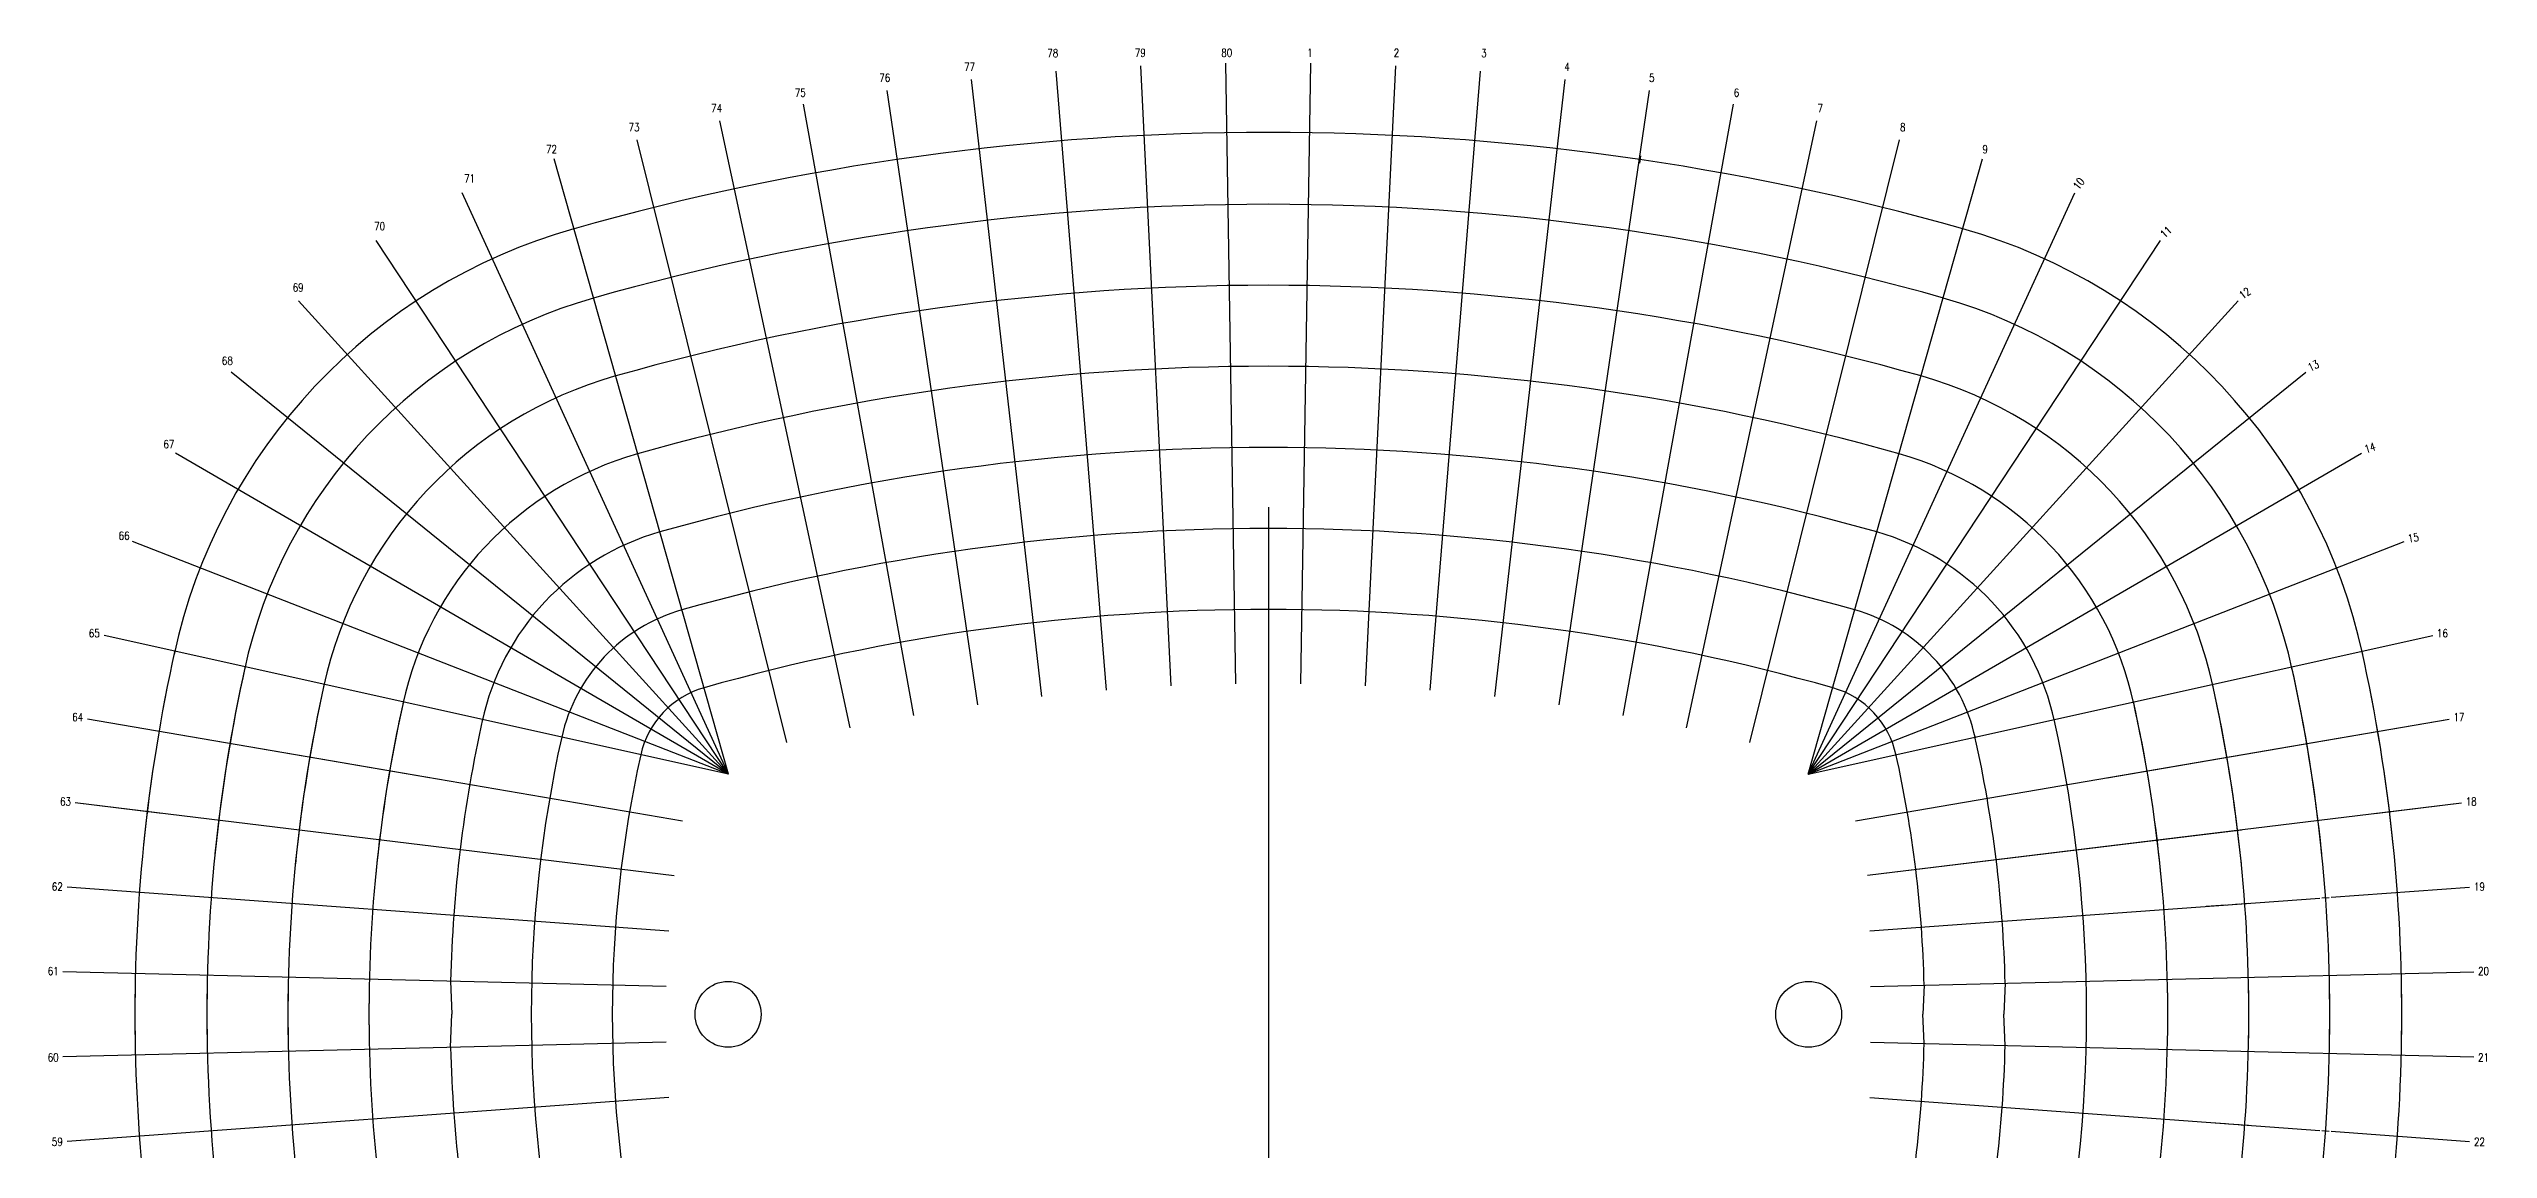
# Model space of a CAD drawing. Extents: x 3216 to 12973, y -199 to 10458.
# Drawn here: x 3216 to 12973, y 6055 to 10458 of the extents above; entities that cross this region are included whole.
import ezdxf
from ezdxf.enums import TextEntityAlignment as Align

# ---------------------------------------------------------------- set-up
doc = ezdxf.new("R2010")
doc.units = 0
doc.linetypes.add('CENTER', pattern=[0])
doc.layers.get('0').update_dxf_attribs({"linetype": 'CONTINUOUS'})
for name, color, linetype in [('COLBUB', 7, 'CONTINUOUS'), ('GRID', 6, 'CENTER'), ('WORK_PT', 7, 'CONTINUOUS')]:
    doc.layers.add(name, color=color, linetype=linetype)
doc.styles.get("Standard").update_dxf_attribs({"font": 'SIMPLEX'})

# ---------------------------------------------------------------- blocks, each defined once
blk = doc.blocks.new('KEY3')

msp = doc.modelspace()

# ---------------------------------------------------------------- linework, layer by layer
at = {"layer": 'GRID', "color": 0}
for p, q in [((7446.3, 7891.8), (7244.9, 10367.9)), ((7705.1, 7908.6), (7584.1, 10390)), ((7964.2, 7917.1), (7923.9, 10401)), ((8223.5, 7917.1), (8263.8, 10401)), ((8482.6, 7908.6), (8603.6, 10390)), ((8741.3, 7891.8), (8942.8, 10367.9)), ((6931.2, 7833), (6569.5, 10290.8)), ((7188.3, 7866.6), (6906.5, 10334.9)), ((8999.4, 7866.6), (9281.1, 10334.9)), ((9256.5, 7833), (9618.2, 10290.8)), ((6420.9, 7740.9), (5900.5, 10170.1)), ((6675.3, 7791.1), (6234, 10235.9)), ((9512.3, 7791.1), (9953.7, 10235.9)), ((9766.7, 7740.9), (10287.2, 10170.1)), ((6168.3, 7682.5), (5569.3, 10093.5)), ((10019.3, 7682.5), (10618.4, 10093.5)), ((5934.9, 7555.3), (5237.6, 10017.4)), ((9581.9, 10029.6), (9577.6, 10000)), ((10252.7, 7555.3), (10950.1, 10017.4)), ((5934.9, 7555.3), (4868.8, 9881.6)), ((10252.7, 7555.3), (11318.9, 9881.6)), ((5934.9, 7555.3), (4525.1, 9690.9)), ((10252.7, 7555.3), (11662.5, 9690.9)), ((5934.9, 7555.3), (4214.7, 9449.8)), ((10252.7, 7555.3), (11972.9, 9449.8)), ((5934.9, 7555.3), (3944.9, 9164.1)), ((10252.7, 7555.3), (12242.7, 9164.1)), ((5934.9, 7555.3), (3722.1, 8840.4)), ((10252.7, 7555.3), (12465.6, 8840.4)), ((5934.9, 7555.3), (3551.4, 8486.4)), ((10252.7, 7555.3), (12636.3, 8486.4)), ((5934.9, 7555.3), (3436.9, 8110.4)), ((10252.7, 7555.3), (12750.7, 8110.4)), ((5750, 7368.2), (3371.2, 7776.3)), ((4739, 7541.7), (3371.2, 7776.3)), ((10442.2, 7369), (12816.5, 7776.3)), ((11448.7, 7541.7), (12816.5, 7776.3)), ((5717.8, 7148.9), (3322, 7441.1)), ((3668.3, 7398.9), (3322, 7441.1)), ((10490.5, 7151.4), (12865.6, 7441.1)), ((12519.4, 7398.9), (12865.6, 7441.1)), ((10490.5, 7151.4), (11985.4, 7333.7)), ((5696.3, 6928.2), (3289.2, 7103.9)), ((10499.3, 6928.8), (12299.3, 7060.2)), ((11844.5, 7027), (11922.4, 7032.7)), ((11934.3, 7033.5), (11976.1, 7036.6)), ((11984.1, 7037.2), (12014, 7039.4)), ((12307.3, 7060.8), (12337.2, 7062.9)), ((12345.2, 7063.5), (12898.5, 7103.9)), ((5685.5, 6706.8), (3272.7, 6765.5)), ((10502.2, 6706.8), (12915, 6765.5)), ((4823, 6727.1), (4828.3, 6595.2)), ((10716.9, 6711.4), (10711.5, 6595.2)), ((11040.8, 6719.9), (11035.3, 6595.2)), ((4823, 6463.3), (4828.3, 6595.2)), ((10716.9, 6479.1), (10711.5, 6595.2)), ((11040.8, 6470.6), (11035.3, 6595.2)), ((5685.5, 6483.7), (3272.7, 6424.9)), ((10502.2, 6483.7), (12915, 6424.9)), ((5696.2, 6262.2), (3289.2, 6086.5)), ((10499.3, 6261.7), (12299.3, 6130.3)), ((11844.5, 6163.5), (11922.4, 6157.8)), ((11934.3, 6156.9), (11976.1, 6153.9)), ((11984.1, 6153.3), (12014, 6151.1)), ((12307.3, 6129.7), (12337.2, 6127.5)), ((12345.2, 6126.9), (12898.5, 6086.5))]:
    msp.add_line(p, q, dxfattribs=at)
for centre, radius, start, end in [((8093.8, -66.9), 10190.6, 74.18567, 105.81429), ((8093.8, -70.3), 9906, 90, 105.81433), ((8093.9, -70.3), 9906, 74.18567, 90), ((5933.8, 7555.6), 2268, 105.81433, 167.82478), ((10253.8, 7555.6), 2268, 12.17522, 74.18567), ((8093.8, -66.9), 9578.6, 74.18567, 105.81429), ((5933.8, 7555.6), 1980, 105.81433, 167.82478), ((10253.8, 7555.6), 1980, 12.17522, 74.18567), ((8093.8, -70.3), 9258, 90, 105.81433), ((8093.8, -70.3), 9258, 90, 105.81433), ((8093.8, -70.3), 9258, 90, 105.81433), ((8093.8, -70.3), 9258, 90, 105.81433), ((8093.9, -70.3), 9258, 74.18567, 90), ((8093.9, -70.3), 9258, 74.18567, 90), ((8093.9, -70.3), 9258, 74.18567, 90), ((8093.9, -70.3), 9258, 74.18567, 90), ((5933.8, 7555.6), 1656, 105.81433, 167.82478), ((10253.8, 7555.6), 1656, 12.17522, 74.18567), ((5933.8, 7555.6), 1332, 105.81433, 167.82478), ((8093.8, -66.9), 8929.7, 74.18567, 105.81433), ((10253.8, 7555.6), 1332, 12.17522, 74.18567), ((5934.7, 7554.9), 1008, 105.81433, 167.82478), ((8094.7, -71), 8610, 90, 105.81433), ((8093, -71), 8610, 74.18567, 90), ((10252.9, 7554.9), 1008, 12.17522, 74.18567), ((5934.9, 7555.3), 683.8, 105.81433, 167.47119), ((8094.7, -71), 8286, 90, 105.81433), ((8093, -71), 8286, 74.18567, 90), ((10252.9, 7554.9), 684, 12.17522, 74.18567), ((10253.8, 6595.6), 6693.4, 167.44459, 180.90938), ((10253.8, 6595.6), 6693.4, 167.44459, 174.19084), ((5933.8, 6595.6), 6693.4, 359.09062, 12.55541), ((5933.8, 6595.6), 6693.4, 5.80916, 12.55541), ((10253.8, 6595.6), 6405.4, 167.44459, 180.95027), ((10253.8, 6595.6), 6405.4, 167.44459, 174.25267), ((10253.8, 6595.6), 6081.4, 167.44459, 181.00091), ((10253.8, 6595.6), 6081.4, 167.44459, 174.32922), ((5933.8, 6595.6), 6081.4, 358.99909, 12.55541), ((5933.8, 6595.6), 6081.4, 5.67078, 12.55541), ((5933.8, 6595.6), 6405.4, 359.04973, 12.55541), ((5933.8, 6595.6), 6405.4, 5.74733, 12.55541), ((10253.8, 6595.6), 5757.4, 167.44459, 181.05724), ((10253.8, 6595.6), 5757.4, 167.44459, 174.4144), ((5934.9, 7555.3), 359.9, 105.81433, 167.47119), ((10252.9, 7554.9), 360, 12.17522, 74.18567), ((5933.8, 6595.6), 5757.4, 358.94276, 12.55541), ((5933.8, 6595.6), 5757.4, 5.5856, 12.55541), ((10254.7, 6594.9), 5433.4, 167.44459, 178.59862), ((10254.7, 6594.9), 5109.1, 167.46614, 192.5267), ((10254.7, 6594.9), 4785.2, 167.4658, 192.52655), ((5932.9, 6594.9), 4785.4, 1.4023, 12.55541), ((5932.9, 6594.9), 5109.4, 1.40182, 12.55541), ((10253.8, 6594.9), 6693.4, 179.09062, 192.55541), ((10253.8, 6594.9), 6405.4, 179.04973, 192.55541), ((10253.8, 6594.9), 6081.4, 178.99909, 192.55541), ((10253.8, 6594.9), 5757.4, 178.94276, 192.55541), ((5933.8, 6594.9), 5757.4, 347.44459, 1.05724), ((5933.8, 6594.9), 6081.4, 347.44459, 1.00091), ((5933.8, 6594.9), 6405.4, 347.44459, 0.95027), ((5933.8, 6594.9), 6693.4, 347.44459, 0.90938), ((10256.3, 6598.3), 5759.9, 180, 180.03063), ((10256.3, 6598.3), 5759.9, 180, 180.03063), ((10256.3, 6592.1), 5759.9, 179.96937, 180), ((10256.3, 6592.1), 5759.9, 179.96937, 180), ((5931.3, 6598.3), 5759.9, 359.96937, 0), ((5931.3, 6592.1), 5759.9, 0, 0.03063), ((5931.3, 6598.3), 6083.9, 359.971, 0), ((5931.3, 6592.1), 6083.9, 0, 0.029), ((5931.3, 6598.3), 6407.9, 359.97247, 0), ((5931.3, 6592.1), 6407.9, 0, 0.02753), ((10254.7, 6595.6), 5433.4, 181.40138, 192.55541), ((5932.9, 6595.6), 4785.4, 347.44459, 358.5977), ((5932.9, 6595.6), 5109.4, 347.44459, 358.59818)]:
    msp.add_arc(centre, radius, start, end, dxfattribs=at)
at = {"layer": 'GRID', "color": 0, "linetype": 'CENTER'}
msp.add_arc((5932.9, 6594.9), 5433.4, 347.47318, 12.53356, dxfattribs=at)
at = {"layer": 'WORK_PT', "color": 0}
msp.add_line((8093.8, 8624.3), (8093.8, 4566.1), dxfattribs=at)
for centre in [(5932.9, 6594.9), (10254.7, 6594.9)]:
    msp.add_circle(centre, 131.8, dxfattribs=at)

# ---------------------------------------------------------------- block references
at = {"layer": 'COLBUB', "color": 0}
ref = msp.add_blockref('KEY3', (7231.7, 10439.9), dxfattribs=dict(at, xscale=-384, yscale=384, zscale=384))
ref.add_attrib('LETTER', '78', dxfattribs={"layer": '0', "color": 0, "height": 32, "width": 0.8}).set_placement((7231.7, 10424.8), align=Align.CENTER)
ref = msp.add_blockref('KEY3', (7581.4, 10441.2), dxfattribs=dict(at, xscale=-384, yscale=384, zscale=384))
ref.add_attrib('LETTER', '79', dxfattribs={"layer": '0', "color": 0, "height": 32, "width": 0.8}).set_placement((7581.4, 10426.1), align=Align.CENTER)
ref = msp.add_blockref('KEY3', (7927.4, 10441.2), dxfattribs=dict(at, xscale=-384, yscale=384, zscale=384))
ref.add_attrib('LETTER', '80', dxfattribs={"layer": '0', "color": 0, "height": 32, "width": 0.8}).set_placement((7927.4, 10426.1), align=Align.CENTER)
ref = msp.add_blockref('KEY3', (8260.2, 10441.2), dxfattribs=dict(at, xscale=384, yscale=384, zscale=384))
ref.add_attrib('LETTER', '1', dxfattribs={"layer": '0', "color": 0, "height": 32, "width": 0.8}).set_placement((8260.2, 10426.1), align=Align.CENTER)
ref = msp.add_blockref('KEY3', (8606.3, 10441.2), dxfattribs=dict(at, xscale=384, yscale=384, zscale=384))
ref.add_attrib('LETTER', '2', dxfattribs={"layer": '0', "color": 0, "height": 32, "width": 0.8}).set_placement((8606.3, 10426.1), align=Align.CENTER)
ref = msp.add_blockref('KEY3', (8956, 10439.9), dxfattribs=dict(at, xscale=384, yscale=384, zscale=384))
ref.add_attrib('LETTER', '3', dxfattribs={"layer": '0', "color": 0, "height": 32, "width": 0.8}).set_placement((8956, 10424.8), align=Align.CENTER)
ref = msp.add_blockref('KEY3', (6559.8, 10341.1), dxfattribs=dict(at, xscale=-384, yscale=384, zscale=384))
ref.add_attrib('LETTER', '76', dxfattribs={"layer": '0', "color": 0, "height": 32, "width": 0.8}).set_placement((6559.8, 10326), align=Align.CENTER)
ref = msp.add_blockref('KEY3', (6899, 10385.4), dxfattribs=dict(at, xscale=-384, yscale=384, zscale=384))
ref.add_attrib('LETTER', '77', dxfattribs={"layer": '0', "color": 0, "height": 32, "width": 0.8}).set_placement((6899, 10370.4), align=Align.CENTER)
ref = msp.add_blockref('KEY3', (9288.6, 10385.4), dxfattribs=dict(at, xscale=384, yscale=384, zscale=384))
ref.add_attrib('LETTER', '4', dxfattribs={"layer": '0', "color": 0, "height": 32, "width": 0.8}).set_placement((9288.6, 10370.4), align=Align.CENTER)
ref = msp.add_blockref('KEY3', (9627.8, 10341.1), dxfattribs=dict(at, xscale=384, yscale=384, zscale=384))
ref.add_attrib('LETTER', '5', dxfattribs={"layer": '0', "color": 0, "height": 32, "width": 0.8}).set_placement((9627.8, 10326), align=Align.CENTER)
ref = msp.add_blockref('KEY3', (6221.6, 10281.5), dxfattribs=dict(at, xscale=-384, yscale=384, zscale=384))
ref.add_attrib('LETTER', '75', dxfattribs={"layer": '0', "color": 0, "height": 32, "width": 0.8}).set_placement((6221.6, 10266.4), align=Align.CENTER)
ref = msp.add_blockref('KEY3', (9966.1, 10281.5), dxfattribs=dict(at, xscale=384, yscale=384, zscale=384))
ref.add_attrib('LETTER', '6', dxfattribs={"layer": '0', "color": 0, "height": 32, "width": 0.8}).set_placement((9966.1, 10266.4), align=Align.CENTER)
ref = msp.add_blockref('KEY3', (5556.7, 10143.3), dxfattribs=dict(at, xscale=-384, yscale=384, zscale=384))
ref.add_attrib('LETTER', '73', dxfattribs={"layer": '0', "color": 0, "height": 32, "width": 0.8}).set_placement((5556.7, 10128.2), align=Align.CENTER)
ref = msp.add_blockref('KEY3', (5886.7, 10219.4), dxfattribs=dict(at, xscale=-384, yscale=384, zscale=384))
ref.add_attrib('LETTER', '74', dxfattribs={"layer": '0', "color": 0, "height": 32, "width": 0.8}).set_placement((5886.7, 10204.3), align=Align.CENTER)
ref = msp.add_blockref('KEY3', (10301, 10219.4), dxfattribs=dict(at, xscale=384, yscale=384, zscale=384))
ref.add_attrib('LETTER', '7', dxfattribs={"layer": '0', "color": 0, "height": 32, "width": 0.8}).set_placement((10301, 10204.3), align=Align.CENTER)
ref = msp.add_blockref('KEY3', (10631, 10143.3), dxfattribs=dict(at, xscale=384, yscale=384, zscale=384))
ref.add_attrib('LETTER', '8', dxfattribs={"layer": '0', "color": 0, "height": 32, "width": 0.8}).set_placement((10631, 10128.2), align=Align.CENTER)
ref = msp.add_blockref('KEY3', (10631, 10143.3), dxfattribs=dict(at, xscale=384, yscale=384, zscale=384))
ref.add_attrib('LETTER', '8', dxfattribs={"layer": '0', "color": 0, "height": 32, "width": 0.8}).set_placement((10631, 10128.2), align=Align.CENTER)
ref = msp.add_blockref('KEY3', (5226.8, 10055.4), dxfattribs=dict(at, xscale=-384, yscale=384, zscale=384))
ref.add_attrib('LETTER', '72', dxfattribs={"layer": '0', "color": 0, "height": 32, "width": 0.8}).set_placement((5226.8, 10040.3), align=Align.CENTER)
ref = msp.add_blockref('KEY3', (10960.9, 10055.4), dxfattribs=dict(at, xscale=384, yscale=384, zscale=384))
ref.add_attrib('LETTER', '9', dxfattribs={"layer": '0', "color": 0, "height": 32, "width": 0.8}).set_placement((10960.9, 10040.3), align=Align.CENTER)
ref = msp.add_blockref('KEY3', (10960.9, 10055.4), dxfattribs=dict(at, xscale=384, yscale=384, zscale=384))
ref.add_attrib('LETTER', '9', dxfattribs={"layer": '0', "color": 0, "height": 32, "width": 0.8}).set_placement((10960.9, 10040.3), align=Align.CENTER)
ref = msp.add_blockref('KEY3', (4899.1, 9938.4), dxfattribs=dict(at, xscale=-384, yscale=384, zscale=384))
ref.add_attrib('LETTER', '71', dxfattribs={"layer": '0', "color": 0, "height": 32, "width": 0.8}).set_placement((4899.1, 9923.3), align=Align.CENTER)
ref = msp.add_blockref('KEY3', (11335.6, 9917.9), dxfattribs=dict(at, xscale=384, yscale=384, zscale=384, rotation=52.84880952380954))
ref.add_attrib('LETTER', '10', dxfattribs={"layer": '0', "color": 0, "height": 32, "rotation": 52.84881, "width": 0.8}).set_placement((11347.6, 9908.8), align=Align.CENTER)
ref = msp.add_blockref('KEY3', (4539.1, 9747.2), dxfattribs=dict(at, xscale=-384, yscale=384, zscale=384))
ref.add_attrib('LETTER', '70', dxfattribs={"layer": '0', "color": 0, "height": 32, "width": 0.8}).set_placement((4539.1, 9732.1), align=Align.CENTER)
ref = msp.add_blockref('KEY3', (11684.6, 9724.3), dxfattribs=dict(at, xscale=384, yscale=384, zscale=384, rotation=44.04067460317462))
ref.add_attrib('LETTER', '11', dxfattribs={"layer": '0', "color": 0, "height": 32, "rotation": 44.04067, "width": 0.8}).set_placement((11695, 9713.4), align=Align.CENTER)
ref = msp.add_blockref('KEY3', (4213.4, 9502.1), dxfattribs=dict(at, xscale=-384, yscale=384, zscale=384))
ref.add_attrib('LETTER', '69', dxfattribs={"layer": '0', "color": 0, "height": 32, "width": 0.8}).set_placement((4213.4, 9487), align=Align.CENTER)
ref = msp.add_blockref('KEY3', (11999.8, 9479.4), dxfattribs=dict(at, xscale=384, yscale=384, zscale=384, rotation=35.23253968253969))
ref.add_attrib('LETTER', '12', dxfattribs={"layer": '0', "color": 0, "height": 32, "rotation": 35.23254, "width": 0.8}).set_placement((12008.5, 9467.1), align=Align.CENTER)
ref = msp.add_blockref('KEY3', (3930.1, 9209), dxfattribs=dict(at, xscale=-384, yscale=384, zscale=384))
ref.add_attrib('LETTER', '68', dxfattribs={"layer": '0', "color": 0, "height": 32, "width": 0.8}).set_placement((3930.1, 9193.9), align=Align.CENTER)
ref = msp.add_blockref('KEY3', (12273.8, 9189.2), dxfattribs=dict(at, xscale=384, yscale=384, zscale=384, rotation=26.42440476189406))
ref.add_attrib('LETTER', '13', dxfattribs={"layer": '0', "color": 0, "height": 32, "rotation": 26.4244, "width": 0.8}).set_placement((12280.5, 9175.7), align=Align.CENTER)
ref = msp.add_blockref('KEY3', (3696.1, 8875.2), dxfattribs=dict(at, xscale=-384, yscale=384, zscale=384))
ref.add_attrib('LETTER', '67', dxfattribs={"layer": '0', "color": 0, "height": 32, "width": 0.8}).set_placement((3696.1, 8860.1), align=Align.CENTER)
ref = msp.add_blockref('KEY3', (12500.2, 8860.5), dxfattribs=dict(at, xscale=384, yscale=384, zscale=384, rotation=17.61626984126984))
ref.add_attrib('LETTER', '14', dxfattribs={"layer": '0', "color": 0, "height": 32, "rotation": 17.61627, "width": 0.8}).set_placement((12504.8, 8846.1), align=Align.CENTER)
ref = msp.add_blockref('KEY3', (3517.2, 8508.9), dxfattribs=dict(at, xscale=-384, yscale=384, zscale=384))
ref.add_attrib('LETTER', '66', dxfattribs={"layer": '0', "color": 0, "height": 32, "width": 0.8}).set_placement((3517.2, 8493.8), align=Align.CENTER)
ref = msp.add_blockref('KEY3', (12673.5, 8500.9), dxfattribs=dict(at, xscale=384, yscale=384, zscale=384, rotation=8.808134920634924))
ref.add_attrib('LETTER', '15', dxfattribs={"layer": '0', "color": 0, "height": 32, "rotation": 8.80813, "width": 0.8}).set_placement((12675.8, 8486), align=Align.CENTER)
ref = msp.add_blockref('KEY3', (3397.9, 8119.1), dxfattribs=dict(at, xscale=-384, yscale=384, zscale=384))
ref.add_attrib('LETTER', '65', dxfattribs={"layer": '0', "color": 0, "height": 32, "width": 0.8}).set_placement((3397.9, 8104), align=Align.CENTER)
ref = msp.add_blockref('KEY3', (12789.8, 8119.1), dxfattribs=dict(at, xscale=384, yscale=384, zscale=384))
ref.add_attrib('LETTER', '16', dxfattribs={"layer": '0', "color": 0, "height": 32, "width": 0.8}).set_placement((12789.8, 8104), align=Align.CENTER)
ref = msp.add_blockref('KEY3', (3331.7, 7783.1), dxfattribs=dict(at, xscale=-384, yscale=384, zscale=384))
ref.add_attrib('LETTER', '64', dxfattribs={"layer": '0', "color": 0, "height": 32, "width": 0.8}).set_placement((3331.7, 7768), align=Align.CENTER)
ref = msp.add_blockref('KEY3', (12855.9, 7783.1), dxfattribs=dict(at, xscale=384, yscale=384, zscale=384))
ref.add_attrib('LETTER', '17', dxfattribs={"layer": '0', "color": 0, "height": 32, "width": 0.8}).set_placement((12855.9, 7768), align=Align.CENTER)
ref = msp.add_blockref('KEY3', (12855.9, 7783.1), dxfattribs=dict(at, xscale=384, yscale=384, zscale=384))
ref.add_attrib('LETTER', '17', dxfattribs={"layer": '0', "color": 0, "height": 32, "width": 0.8}).set_placement((12855.9, 7768), align=Align.CENTER)
ref = msp.add_blockref('KEY3', (3282.8, 7445.3), dxfattribs=dict(at, xscale=-384, yscale=384, zscale=384))
ref.add_attrib('LETTER', '63', dxfattribs={"layer": '0', "color": 0, "height": 32, "width": 0.8}).set_placement((3282.8, 7430.3), align=Align.CENTER)
ref = msp.add_blockref('KEY3', (12904.8, 7445.3), dxfattribs=dict(at, xscale=384, yscale=384, zscale=384))
ref.add_attrib('LETTER', '18', dxfattribs={"layer": '0', "color": 0, "height": 32, "width": 0.8}).set_placement((12904.8, 7430.3), align=Align.CENTER)
ref = msp.add_blockref('KEY3', (12904.8, 7445.3), dxfattribs=dict(at, xscale=384, yscale=384, zscale=384))
ref.add_attrib('LETTER', '18', dxfattribs={"layer": '0', "color": 0, "height": 32, "width": 0.8}).set_placement((12904.8, 7430.3), align=Align.CENTER)
ref = msp.add_blockref('KEY3', (3250, 7104.8), dxfattribs=dict(at, xscale=-384, yscale=384, zscale=384))
ref.add_attrib('LETTER', '62', dxfattribs={"layer": '0', "color": 0, "height": 32, "width": 0.8}).set_placement((3250, 7089.7), align=Align.CENTER)
ref = msp.add_blockref('KEY3', (12937.7, 7104.8), dxfattribs=dict(at, xscale=384, yscale=384, zscale=384))
ref.add_attrib('LETTER', '19', dxfattribs={"layer": '0', "color": 0, "height": 32, "width": 0.8}).set_placement((12937.7, 7089.7), align=Align.CENTER)
ref = msp.add_blockref('KEY3', (3233.5, 6767.2), dxfattribs=dict(at, xscale=-384, yscale=384, zscale=384))
ref.add_attrib('LETTER', '61', dxfattribs={"layer": '0', "color": 0, "height": 32, "width": 0.8}).set_placement((3233.5, 6752.1), align=Align.CENTER)
ref = msp.add_blockref('KEY3', (12954.1, 6767.2), dxfattribs=dict(at, xscale=384, yscale=384, zscale=384))
ref.add_attrib('LETTER', '20', dxfattribs={"layer": '0', "color": 0, "height": 32, "width": 0.8}).set_placement((12954.1, 6752.1), align=Align.CENTER)
ref = msp.add_blockref('KEY3', (3233.5, 6423.3), dxfattribs=dict(at, xscale=384, yscale=384, zscale=384, rotation=180))
ref.add_attrib('LETTER', '60', dxfattribs={"layer": '0', "color": 0, "height": 32, "width": 0.8}).set_placement((3233.5, 6406.4), align=Align.CENTER)
ref = msp.add_blockref('KEY3', (12954.1, 6423.3), dxfattribs=dict(at, xscale=-384, yscale=384, zscale=384, rotation=180))
ref.add_attrib('LETTER', '21', dxfattribs={"layer": '0', "color": 0, "height": 32, "width": 0.8}).set_placement((12954.1, 6406.4), align=Align.CENTER)
ref = msp.add_blockref('KEY3', (3250, 6085.6), dxfattribs=dict(at, xscale=384, yscale=384, zscale=384, rotation=180))
ref.add_attrib('LETTER', '59', dxfattribs={"layer": '0', "color": 0, "height": 32, "width": 0.8}).set_placement((3250, 6068.7), align=Align.CENTER)
ref = msp.add_blockref('KEY3', (12937.7, 6085.6), dxfattribs=dict(at, xscale=-384, yscale=384, zscale=384, rotation=180))
ref.add_attrib('LETTER', '22', dxfattribs={"layer": '0', "color": 0, "height": 32, "width": 0.8}).set_placement((12937.7, 6068.7), align=Align.CENTER)

doc.saveas('drawing.dxf')
